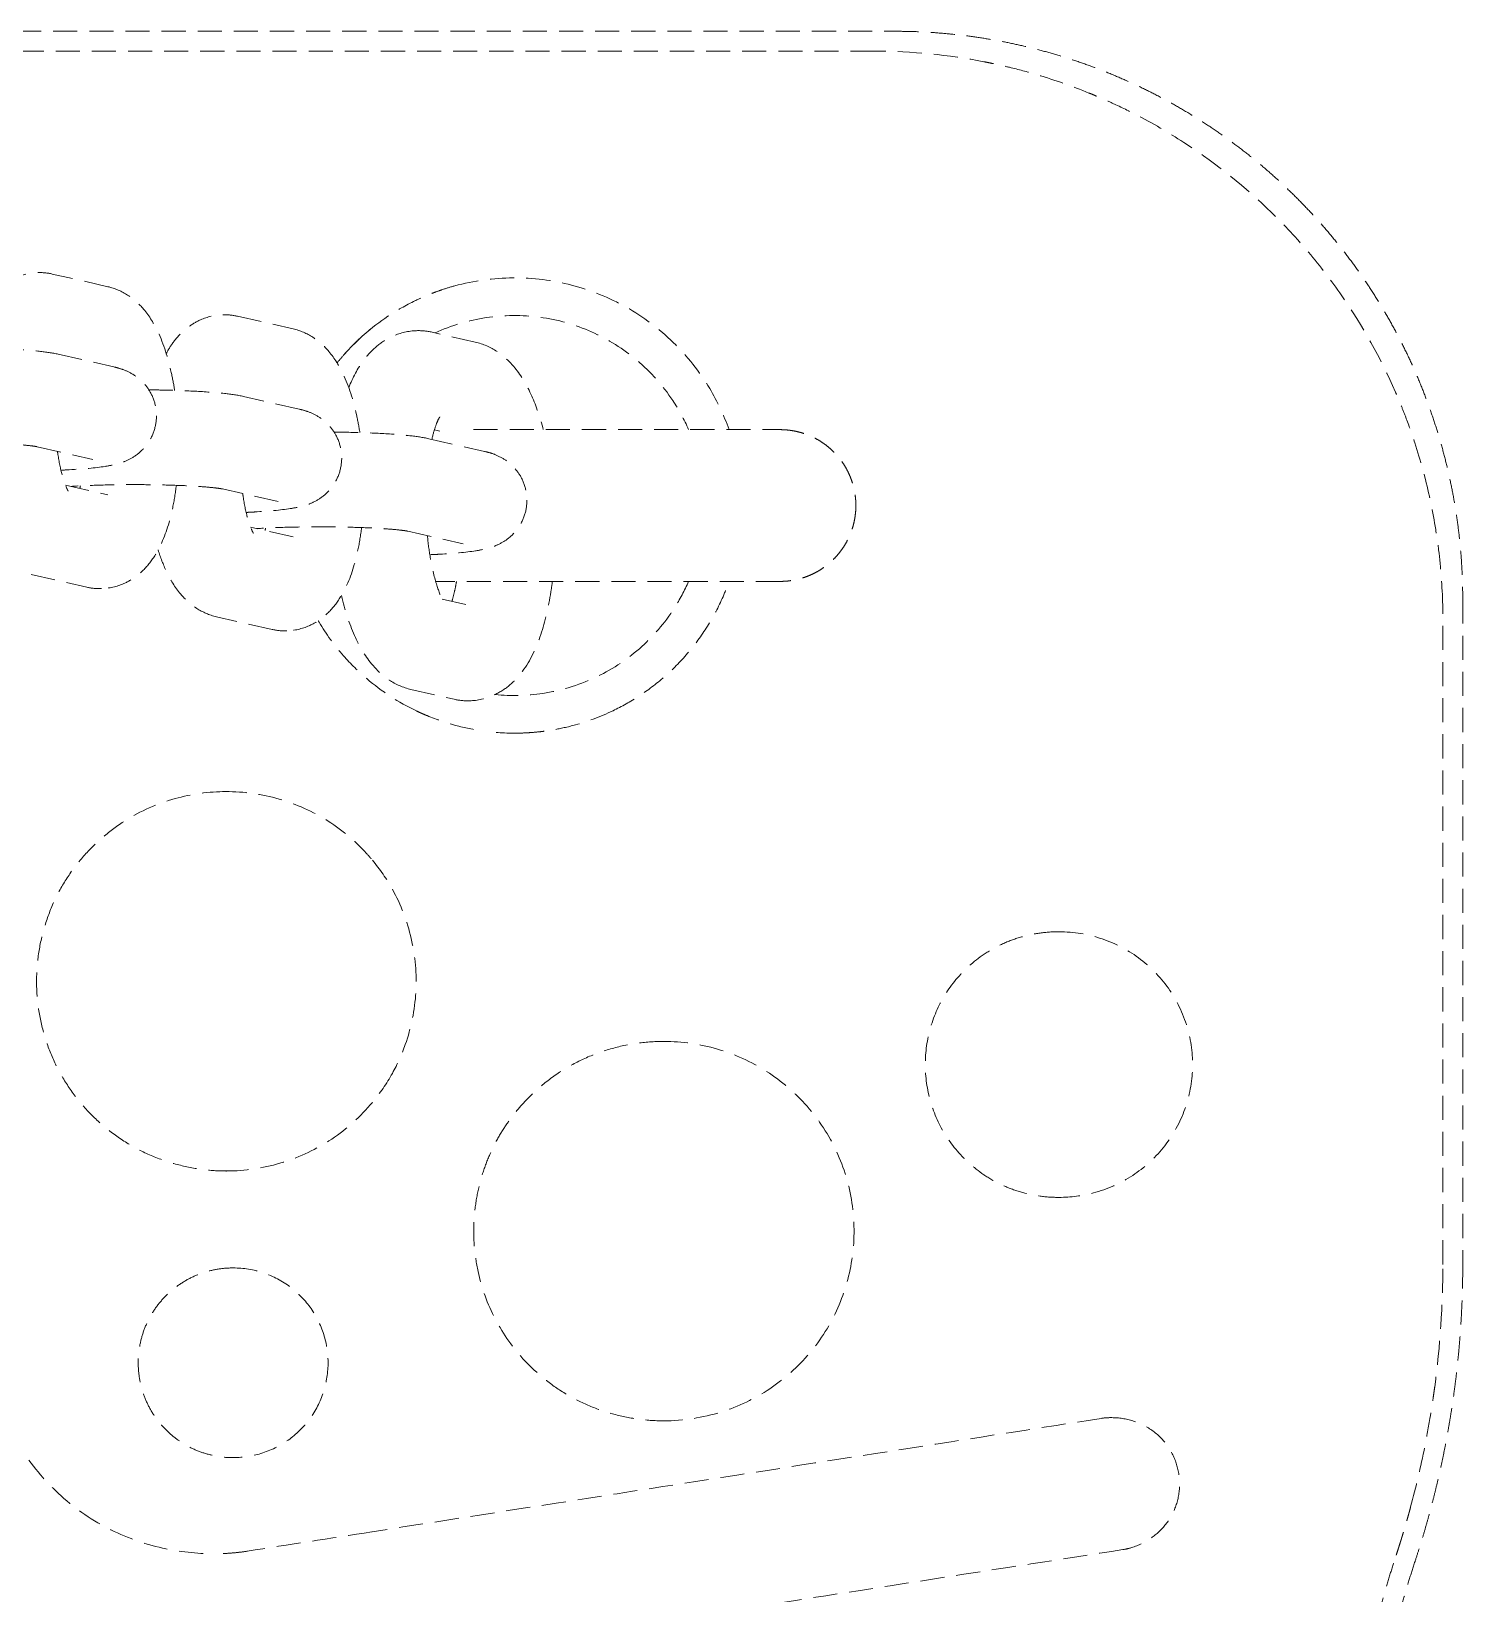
# Model space of a CAD drawing. Header units: millimetres. Extents: x -4151 to 3726, y -2931 to 1353.
# Drawn here: x 673.3 to 748.8, y 21.8 to 104.2 of the extents above; entities that cross this region are included whole.
import ezdxf

# ---------------------------------------------------------------- set-up
doc = ezdxf.new("R2010")
doc.units = ezdxf.units.MM
doc.linetypes.add('HIDDEN', pattern=[1.905, 1.27, -0.635])
doc.layers.add('DIKOM_ОБЪЕКТ', color=7, linetype='Continuous')

msp = doc.modelspace()

# ---------------------------------------------------------------- linework, layer by layer
at = {"layer": 'DIKOM_ОБЪЕКТ', "color": 7, "linetype": 'HIDDEN', "lineweight": 15, "extrusion": (1, -3.44509e-16, -2.22045e-16)}
for p, q in [((677.34, 90.731), (674.41, 91.399)), ((684.177, 89.173), (687.107, 88.505)), ((696.712, 87.812), (694.433, 88.332)), ((674.727, 87.169), (677.657, 86.501)), ((687.424, 84.276), (684.494, 84.943)), ((694.261, 82.718), (697.191, 82.05)), ((694.838, 83.111), (694.554, 83.176)), ((673.616, 82.294), (676.546, 81.626)), ((675.098, 80.276), (677.34, 79.765)), ((686.313, 79.401), (683.383, 80.068)), ((687.107, 77.539), (684.865, 78.05)), ((693.15, 77.843), (696.08, 77.175)), ((673.299, 75.557), (676.229, 74.89)), ((694.973, 74.252), (696.712, 73.856)), ((685.997, 72.664), (683.066, 73.332)), ((693.322, 69.5), (695.601, 68.98)), ((683.578, 64.115), (683.586, 64.115)), ((727.496, 56.725), (727.497, 56.725)), ((683.589, 44.115), (683.58, 44.115)), ((730.214, 31.113), (730.254, 31.113))]:
    msp.add_line(p, q, dxfattribs=at)
at = {"layer": 'DIKOM_ОБЪЕКТ', "color": 7, "linetype": 'HIDDEN', "lineweight": 15}
for points, degree in [([(655.408, 104.195), (718.821, 104.195)], 1), ([(717.773, 103.147), (655.888, 103.147)], 1), ([(673.639, 91.475), (673.898, 91.482), (674.16, 91.456), (674.41, 91.399)], 3), ([(683.406, 89.25), (683.665, 89.257), (683.927, 89.23), (684.177, 89.173)], 3), ([(691.265, 88.551), (690.7, 88.097), (690.2, 87.611), (689.762, 87.112)], 3), ([(693.621, 88.412), (693.894, 88.42), (694.169, 88.392), (694.433, 88.332)], 3), ([(689.762, 87.112), (689.647, 86.981), (689.535, 86.848), (689.426, 86.712)], 3), ([(675.863, 80.102), (675.872, 80.144), (675.881, 80.187), (675.889, 80.231)], 3), ([(685.63, 77.876), (685.639, 77.918), (685.648, 77.961), (685.656, 78.006)], 3), ([(677.001, 74.813), (676.742, 74.806), (676.48, 74.833), (676.229, 74.89)], 3), ([(748.78, 74.237), (748.78, 39.195)], 1), ([(747.728, 73.515), (747.728, 73.657), (747.726, 73.8), (747.722, 73.942)], 3), ([(747.728, 39.195), (747.728, 73.515)], 1), ([(686.768, 72.588), (686.509, 72.581), (686.247, 72.607), (685.997, 72.664)], 3), ([(696.413, 68.9), (696.14, 68.892), (695.864, 68.92), (695.601, 68.98)], 3), ([(703.976, 68.379), (703.296, 68.052), (702.581, 67.788), (701.852, 67.595)], 3), ([(699.074, 67.199), (698.455, 67.184), (697.832, 67.217), (697.217, 67.298)], 3), ([(683.586, 64.115), (683.519, 64.115), (683.452, 64.115), (683.385, 64.113)], 3), ([(683.645, 64.115), (683.624, 64.115), (683.603, 64.115), (683.582, 64.115)], 3), ([(691.291, 60.497), (691.687, 60.023), (692.04, 59.51), (692.34, 58.97)], 3), ([(727.496, 56.725), (727.477, 56.725), (727.459, 56.725), (727.44, 56.725)], 3), ([(727.497, 56.725), (727.496, 56.725), (727.496, 56.725), (727.496, 56.725)], 3), ([(706.66, 50.945), (706.65, 50.945), (706.64, 50.945), (706.63, 50.945)], 3), ([(692.339, 49.261), (692.039, 48.721), (691.687, 48.208), (691.291, 47.733)], 3), ([(691.287, 47.741), (691.287, 47.741), (691.287, 47.741), (691.287, 47.741)], 3), ([(683.585, 44.115), (683.614, 44.115), (683.643, 44.116), (683.673, 44.116)], 3), ([(723.567, 43.928), (723.567, 43.928), (723.567, 43.928), (723.567, 43.928)], 3), ([(727.44, 42.725), (727.459, 42.725), (727.478, 42.725), (727.497, 42.725)], 3), ([(727.468, 42.725), (727.468, 42.725), (727.468, 42.725), (727.468, 42.725)], 3), ([(727.497, 42.725), (727.497, 42.725), (727.498, 42.725), (727.498, 42.725)], 3), ([(683.94, 39.005), (683.669, 39.005), (683.15, 38.962), (682.385, 38.779), (681.648, 38.475), (680.976, 38.059), (680.38, 37.545), (679.869, 36.946), (679.457, 36.272), (679.158, 35.536), (678.98, 34.771), (678.919, 33.988), (678.985, 33.202), (679.171, 32.437), (679.472, 31.711), (679.882, 31.047), (680.393, 30.453), (680.989, 29.943), (681.658, 29.532), (682.39, 29.231), (683.153, 29.049), (683.67, 29.005), (683.94, 29.005)], 3), ([(683.949, 39.005), (683.946, 39.005), (683.943, 39.005), (683.94, 39.005)], 3), ([(683.945, 39.005), (683.945, 39.005), (683.944, 39.005), (683.944, 39.005)], 3), ([(729.72, 31.075), (725.509, 30.424), (717.037, 29.101), (704.206, 27.107), (695.594, 25.769), (691.28, 25.099)], 3), ([(706.63, 30.945), (706.64, 30.945), (706.65, 30.945), (706.66, 30.945)], 3), ([(706.645, 30.945), (706.645, 30.945), (706.645, 30.945), (706.645, 30.945)], 3), ([(706.66, 30.945), (706.66, 30.945), (706.661, 30.945), (706.661, 30.945)], 3), ([(730.214, 31.113), (730.049, 31.113), (729.886, 31.101), (729.72, 31.075)], 3), ([(730.278, 31.113), (730.277, 31.113), (730.276, 31.113), (730.275, 31.113)], 3), ([(722.47, 29.941), (722.47, 29.941)], 1), ([(683.94, 29.005), (683.943, 29.005), (683.946, 29.005), (683.949, 29.005)], 3), ([(683.944, 29.005), (683.945, 29.005), (683.945, 29.005), (683.945, 29.005)], 3), ([(691.263, 25.096), (689.072, 24.756), (686.881, 24.415), (684.69, 24.075)], 3), ([(684.69, 24.075), (684.1, 23.984), (683.511, 23.94), (682.92, 23.939)], 3), ([(684.69, 24.075), (684.693, 24.075), (684.695, 24.075), (684.698, 24.075)], 3)]:
    msp.add_open_spline(points, degree=degree, dxfattribs=at)
for points, weights in [([(718.821, 104.195), (726.88, 104.195), (734.319, 101.116), (740.01, 95.426)], [1, 0.9494275758, 0.9494275758, 1]), ([(740.01, 95.426), (745.701, 89.735), (748.78, 82.296), (748.78, 74.237)], [1, 0.9494275758, 0.9494275758, 1]), ([(712.78, 83.195), (715.103, 83.195), (716.78, 81.559), (716.78, 79.195)], [1, 0.795072818089, 0.781544512058, 0.959415081909]), ([(716.78, 79.195), (716.78, 76.832), (715.103, 75.195), (712.78, 75.195)], [0.959415081909, 0.781544512058, 0.795072818089, 1]), ([(727.497, 56.725), (727.497, 56.725), (727.497, 56.725), (727.497, 56.725)], [1.17033866985, 1.17033400381, 1.17032933787, 1.17032467202]), ([(706.66, 50.945), (706.66, 50.945), (706.66, 50.945), (706.66, 50.945)], [1.17033988341, 1.17033971965, 1.17033955589, 1.17033939212]), ([(683.949, 39.005), (683.949, 39.005), (683.949, 39.005), (683.949, 39.005)], [1.17133039821, 1.17133005456, 1.17132971092, 1.17132936728]), ([(748.78, 39.195), (748.78, 33.861), (747.934, 28.594), (746.262, 23.529)], [1, 0.991553580841, 0.991553580841, 1]), ([(683.949, 29.005), (683.949, 29.005), (683.949, 29.005), (683.949, 29.005)], [1.17132944106, 1.17132976011, 1.17133007916, 1.17133039821]), ([(745.267, 23.857), (745.545, 24.701), (745.801, 25.553), (746.033, 26.411)], [1, 0.999752785718, 0.999752785718, 1]), ([(743.452, -0.403), (742.058, 7.752), (742.675, 16.001), (745.267, 23.857)], [1, 0.980244208301, 0.980244208301, 1]), ([(746.262, 23.529), (743.724, 15.836), (743.12, 7.759), (744.486, -0.226)], [1, 0.980244208265, 0.980244208265, 1])]:
    msp.add_rational_spline(points, weights, degree=3, dxfattribs=at)
for points, knots in [([(747.722, 73.942), (747.698, 74.931), (747.624, 75.907), (747.447, 77.344), (747.377, 77.819), (747.255, 78.523), (747.19, 78.874), (747.108, 79.279), (747.065, 79.481), (747.046, 79.567), (747.034, 79.625), (747.028, 79.652), (746.809, 80.64), (746.551, 81.579), (746.102, 82.955), (745.942, 83.408), (745.687, 84.079), (745.556, 84.412), (745.396, 84.797), (745.326, 84.961), (745.279, 85.07), (745.257, 85.123), (744.452, 86.968), (743.501, 88.67), (741.853, 91.049), (741.268, 91.813), (740.029, 93.276), (739.376, 93.978), (737.332, 95.97), (735.833, 97.178), (733.414, 98.765), (732.579, 99.257), (731.29, 99.934), (730.854, 100.15), (730.191, 100.458), (729.858, 100.608), (729.465, 100.776), (729.296, 100.847), (729.183, 100.894), (729.125, 100.917), (728.192, 101.297), (727.289, 101.615), (725.902, 102.03), (725.434, 102.157), (724.725, 102.332), (724.369, 102.415), (723.95, 102.505), (723.74, 102.548), (723.65, 102.566), (723.59, 102.578), (723.559, 102.585), (721.685, 102.951), (719.755, 103.147), (717.773, 103.147)], [-1, -1, -1, -1, -0.9375, -0.9375, -0.90625, -0.90625, -0.890625, -0.882813, -0.878906, -0.876953, -0.876953, -0.875, -0.875, -0.8125, -0.8125, -0.78125, -0.78125, -0.765625, -0.757812, -0.753906, -0.753906, -0.75, -0.75, -0.625, -0.625, -0.5625, -0.5625, -0.5, -0.5, -0.375, -0.375, -0.3125, -0.3125, -0.28125, -0.28125, -0.265625, -0.257812, -0.253906, -0.253906, -0.25, -0.25, -0.1875, -0.1875, -0.15625, -0.15625, -0.140625, -0.132813, -0.128906, -0.126953, -0.126953, -0.125, -0.125, 0, 0, 0, 0]), ([(670.651, 89.434), (670.769, 89.654), (670.903, 89.865), (671.26, 90.337), (671.504, 90.593), (671.992, 90.964), (672.217, 91.1), (672.822, 91.368), (673.231, 91.464), (673.639, 91.475)], [17.468392, 17.468392, 17.468392, 17.468392, 18.427035, 18.427035, 19.726771, 19.726771, 20.646635, 20.646635, 22.040612, 22.040612, 22.040612, 22.040612]), ([(677.34, 90.731), (677.716, 90.645), (678.072, 90.489), (678.708, 90.079), (678.988, 89.82), (679.532, 89.177), (679.775, 88.774), (680.281, 87.708), (680.509, 86.99), (680.75, 85.904), (680.809, 85.589), (680.859, 85.265)], [0, 0, 0, 0, 1.328215, 1.328215, 2.726527, 2.726527, 4.538392, 4.538392, 7.177344, 7.177344, 8.20012, 8.20012, 8.20012, 8.20012]), ([(695.627, 90.774), (695.402, 90.712), (695.178, 90.645), (694.824, 90.525), (694.625, 90.454), (694.395, 90.366), (694.281, 90.32), (694.224, 90.297), (694.196, 90.285), (694.183, 90.28), (694.175, 90.277), (694.169, 90.274), (694.028, 90.215), (693.828, 90.13), (693.568, 90.004), (693.561, 90.001), (693.554, 89.997)], [0.81782128, 0.81782128, 0.81782128, 0.81782128, 0.84375, 0.84375, 0.859375, 0.8671875, 0.87109375, 0.87304688, 0.87402344, 0.87451172, 0.87451172, 0.875, 0.875, 0.90625, 0.90625, 0.90714757, 0.90714757, 0.90714757, 0.90714757]), ([(695.627, 90.774), (696.63, 91.047), (697.678, 91.19), (699.751, 91.201), (700.793, 91.07), (702.794, 90.551), (703.769, 90.158), (705.57, 89.144), (706.411, 88.514), (707.892, 87.072), (708.544, 86.248), (709.484, 84.678), (709.827, 83.949), (710.094, 83.195)], [0, 0, 0, 0, 3.118351, 3.118351, 6.218691, 6.218691, 9.319241, 9.319241, 12.419788, 12.419788, 15.520335, 15.520335, 17.910375, 17.910375, 17.910375, 17.910375]), ([(689.762, 87.112), (690.448, 87.893), (691.242, 88.59), (692.568, 89.478), (693.053, 89.755), (693.554, 89.997)], [0, 0, 0, 0, 3.118329, 3.118329, 4.78639, 4.78639, 4.78639, 4.78639]), ([(680.418, 87.209), (680.536, 87.428), (680.67, 87.639), (681.027, 88.112), (681.271, 88.367), (681.759, 88.738), (681.984, 88.874), (682.589, 89.143), (682.998, 89.239), (683.406, 89.25)], [17.468392, 17.468392, 17.468392, 17.468392, 18.427035, 18.427035, 19.726771, 19.726771, 20.646635, 20.646635, 22.040612, 22.040612, 22.040612, 22.040612]), ([(694.596, 88.295), (695.446, 88.686), (696.36, 88.959), (698.219, 89.239), (699.183, 89.247), (701.054, 88.995), (701.981, 88.732), (703.707, 87.966), (704.524, 87.454), (705.966, 86.235), (706.606, 85.515), (707.449, 84.245), (707.728, 83.73), (707.961, 83.195)], [11.376565, 11.376565, 11.376565, 11.376565, 14.183998, 14.183998, 17.016939, 17.016939, 19.849881, 19.849881, 22.682822, 22.682822, 25.515763, 25.515763, 27.256312, 27.256312, 27.256312, 27.256312]), ([(687.107, 88.505), (687.483, 88.42), (687.839, 88.263), (688.475, 87.853), (688.755, 87.594), (689.299, 86.951), (689.542, 86.548), (690.048, 85.482), (690.276, 84.764), (690.517, 83.679), (690.576, 83.363), (690.626, 83.039)], [0, 0, 0, 0, 1.328215, 1.328215, 2.726527, 2.726527, 4.538392, 4.538392, 7.177344, 7.177344, 8.20012, 8.20012, 8.20012, 8.20012]), ([(690.042, 85.407), (690.252, 85.933), (690.505, 86.416), (691.045, 87.142), (691.296, 87.414), (691.829, 87.84), (692.098, 88.007), (692.77, 88.301), (693.196, 88.401), (693.621, 88.412)], [20.078314, 20.078314, 20.078314, 20.078314, 22.2673, 22.2673, 23.720244, 23.720244, 24.89721, 24.89721, 26.426276, 26.426276, 26.426276, 26.426276]), ([(669.733, 87.518), (669.994, 87.516), (670.254, 87.511), (671.125, 87.492), (671.723, 87.47), (672.806, 87.411), (673.299, 87.373), (674.092, 87.286), (674.406, 87.242), (674.727, 87.169)], [12.182922, 12.182922, 12.182922, 12.182922, 12.969548, 12.969548, 14.889528, 14.889528, 16.856314, 16.856314, 18.58813, 18.58813, 18.58813, 18.58813]), ([(696.712, 87.812), (697.129, 87.717), (697.521, 87.54), (698.223, 87.074), (698.531, 86.778), (699.157, 86.014), (699.443, 85.515), (699.929, 84.43), (700.131, 83.835), (700.3, 83.195)], [0, 0, 0, 0, 1.555764, 1.555764, 3.223956, 3.223956, 5.533032, 5.533032, 7.798242, 7.798242, 7.798242, 7.798242]), ([(677.657, 86.501), (677.792, 86.47), (677.931, 86.434), (678.255, 86.321), (678.45, 86.238), (678.83, 86.009), (679.014, 85.867), (679.34, 85.532), (679.485, 85.337), (679.727, 84.887), (679.818, 84.623), (679.889, 84.212), (679.901, 84.067), (679.901, 83.923)], [0, 0, 0, 0, 0.727196, 0.727196, 1.526305, 1.526305, 2.260057, 2.260057, 2.996405, 2.996405, 3.828054, 3.828054, 4.266391, 4.266391, 4.266391, 4.266391]), ([(679.5, 85.293), (679.761, 85.29), (680.021, 85.286), (680.892, 85.267), (681.49, 85.245), (682.573, 85.185), (683.066, 85.147), (683.859, 85.06), (684.173, 85.016), (684.494, 84.943)], [12.182922, 12.182922, 12.182922, 12.182922, 12.969548, 12.969548, 14.889528, 14.889528, 16.856314, 16.856314, 18.58813, 18.58813, 18.58813, 18.58813]), ([(687.424, 84.276), (687.559, 84.245), (687.698, 84.208), (688.022, 84.096), (688.217, 84.013), (688.597, 83.784), (688.781, 83.641), (689.107, 83.307), (689.252, 83.111), (689.494, 82.662), (689.585, 82.397), (689.656, 81.986), (689.668, 81.842), (689.668, 81.698)], [0, 0, 0, 0, 0.727196, 0.727196, 1.526305, 1.526305, 2.260057, 2.260057, 2.996405, 2.996405, 3.828054, 3.828054, 4.266391, 4.266391, 4.266391, 4.266391]), ([(679.901, 83.923), (679.901, 83.646), (679.854, 83.364), (679.675, 82.84), (679.54, 82.591), (679.209, 82.159), (679.008, 81.972), (678.61, 81.693), (678.411, 81.593), (678.08, 81.46), (677.94, 81.417), (677.597, 81.327), (677.402, 81.29), (676.678, 81.178), (676.051, 81.123), (675.163, 81.072), (675.015, 81.064), (674.863, 81.057)], [0, 0, 0, 0, 0.844852, 0.844852, 1.69091, 1.69091, 2.532499, 2.532499, 3.307527, 3.307527, 3.996051, 3.996051, 5.099267, 5.099267, 7.81219, 7.81219, 8.335019, 8.335019, 8.335019, 8.335019]), ([(694.842, 83.869), (694.842, 83.869), (694.842, 83.869), (694.838, 83.862), (694.809, 83.819), (694.726, 83.653), (694.67, 83.521), (694.549, 83.171), (694.483, 82.94), (694.423, 82.681)], [2.8764, 2.8764, 2.8764, 2.8764, 2.943172, 2.943172, 3.797818, 3.797818, 4.761075, 4.761075, 5.855673, 5.855673, 5.855673, 5.855673]), ([(696.621, 83.195), (696.701, 83.195), (696.782, 83.195), (697.979, 83.195), (699.123, 83.195), (701.366, 83.195), (702.48, 83.195), (704.601, 83.195), (705.622, 83.195), (707.497, 83.195), (708.364, 83.195), (709.886, 83.195), (710.552, 83.195), (711.321, 83.195), (711.529, 83.195), (712.143, 83.195), (712.449, 83.195), (712.672, 83.195), (712.712, 83.195), (712.766, 83.195), (712.767, 83.195), (712.78, 83.195)], [19.78023, 19.78023, 19.78023, 19.78023, 20.02438, 20.02438, 23.406734, 23.406734, 26.789088, 26.789088, 30.171444, 30.171444, 33.553667, 33.553667, 36.949503, 36.949503, 38.396632, 38.396632, 41.760746, 41.760746, 42.821509, 42.821509, 43.888484, 43.888484, 43.888484, 43.888484]), ([(673.616, 82.294), (673.613, 82.294), (673.58, 82.302), (673.462, 82.321), (673.364, 82.335), (673.076, 82.368), (672.858, 82.389), (672.298, 82.432), (671.931, 82.453), (671.087, 82.49), (670.593, 82.504), (669.554, 82.522), (668.995, 82.525), (667.901, 82.516), (667.352, 82.505), (666.415, 82.473), (666.004, 82.453), (665.645, 82.43)], [0, 0, 0, 0, 0.589974, 0.589974, 1.334435, 1.334435, 2.421096, 2.421096, 3.798004, 3.798004, 5.354496, 5.354496, 6.991236, 6.991236, 8.65319, 8.65319, 10.086542, 10.086542, 10.086542, 10.086542]), ([(689.267, 83.067), (689.529, 83.064), (689.788, 83.06), (690.659, 83.041), (691.257, 83.019), (692.34, 82.96), (692.833, 82.922), (693.626, 82.835), (693.94, 82.791), (694.261, 82.718)], [12.182922, 12.182922, 12.182922, 12.182922, 12.969548, 12.969548, 14.889528, 14.889528, 16.856314, 16.856314, 18.58813, 18.58813, 18.58813, 18.58813]), ([(674.683, 82.051), (674.691, 81.995), (674.699, 81.939), (674.765, 81.492), (674.841, 81.122), (674.999, 80.537), (675.083, 80.3), (675.177, 80.088), (675.201, 80.04), (675.237, 79.974), (675.249, 79.956), (675.249, 79.956)], [9.382953, 9.382953, 9.382953, 9.382953, 9.56279, 9.56279, 10.856565, 10.856565, 12.038647, 12.038647, 12.511482, 12.511482, 13.004599, 13.004599, 13.004599, 13.004599]), ([(689.668, 81.698), (689.668, 81.42), (689.621, 81.139), (689.442, 80.615), (689.307, 80.365), (688.976, 79.934), (688.775, 79.746), (688.377, 79.468), (688.178, 79.368), (687.848, 79.234), (687.707, 79.191), (687.364, 79.101), (687.169, 79.065), (686.445, 78.953), (685.818, 78.897), (684.93, 78.846), (684.782, 78.838), (684.63, 78.831)], [0, 0, 0, 0, 0.844852, 0.844852, 1.69091, 1.69091, 2.532499, 2.532499, 3.307527, 3.307527, 3.996051, 3.996051, 5.099267, 5.099267, 7.81219, 7.81219, 8.335019, 8.335019, 8.335019, 8.335019]), ([(697.191, 82.05), (697.326, 82.019), (697.465, 81.983), (697.789, 81.87), (697.984, 81.787), (698.364, 81.558), (698.548, 81.416), (698.874, 81.081), (699.019, 80.886), (699.261, 80.436), (699.352, 80.172), (699.423, 79.761), (699.435, 79.616), (699.435, 79.472)], [0, 0, 0, 0, 0.727196, 0.727196, 1.526305, 1.526305, 2.260057, 2.260057, 2.996405, 2.996405, 3.828054, 3.828054, 4.266391, 4.266391, 4.266391, 4.266391]), ([(683.383, 80.068), (683.38, 80.069), (683.347, 80.076), (683.229, 80.095), (683.132, 80.109), (682.843, 80.143), (682.625, 80.163), (682.065, 80.206), (681.698, 80.228), (680.854, 80.264), (680.36, 80.279), (679.321, 80.296), (678.762, 80.299), (677.668, 80.291), (677.119, 80.279), (676.182, 80.247), (675.771, 80.227), (675.412, 80.204)], [0, 0, 0, 0, 0.589974, 0.589974, 1.334435, 1.334435, 2.421096, 2.421096, 3.798004, 3.798004, 5.354496, 5.354496, 6.991236, 6.991236, 8.65319, 8.65319, 10.086542, 10.086542, 10.086542, 10.086542]), ([(680.95, 80.259), (680.901, 79.852), (680.837, 79.459), (680.609, 78.37), (680.407, 77.715), (679.976, 76.808), (679.799, 76.505), (679.379, 75.951), (679.135, 75.696), (678.648, 75.324), (678.423, 75.189), (677.818, 74.92), (677.408, 74.824), (677.001, 74.813)], [13.290819, 13.290819, 13.290819, 13.290819, 14.589393, 14.589393, 17.07685, 17.07685, 18.427035, 18.427035, 19.726771, 19.726771, 20.646635, 20.646635, 22.040612, 22.040612, 22.040612, 22.040612]), ([(684.45, 79.825), (684.458, 79.769), (684.466, 79.714), (684.532, 79.266), (684.608, 78.897), (684.766, 78.311), (684.85, 78.075), (684.944, 77.863), (684.968, 77.815), (685.004, 77.748), (685.016, 77.73), (685.016, 77.73)], [9.382953, 9.382953, 9.382953, 9.382953, 9.56279, 9.56279, 10.856565, 10.856565, 12.038647, 12.038647, 12.511482, 12.511482, 13.004599, 13.004599, 13.004599, 13.004599]), ([(699.435, 79.472), (699.435, 79.194), (699.388, 78.913), (699.209, 78.389), (699.074, 78.14), (698.743, 77.708), (698.542, 77.521), (698.144, 77.242), (697.945, 77.142), (697.615, 77.009), (697.474, 76.966), (697.131, 76.876), (696.936, 76.839), (696.212, 76.727), (695.585, 76.672), (694.671, 76.619), (694.496, 76.61), (694.316, 76.602)], [0, 0, 0, 0, 0.844852, 0.844852, 1.69091, 1.69091, 2.532499, 2.532499, 3.307527, 3.307527, 3.996051, 3.996051, 5.099267, 5.099267, 7.81219, 7.81219, 8.428127, 8.428127, 8.428127, 8.428127]), ([(693.15, 77.843), (693.147, 77.843), (693.114, 77.85), (692.996, 77.87), (692.899, 77.883), (692.61, 77.917), (692.392, 77.938), (691.832, 77.981), (691.465, 78.002), (690.621, 78.039), (690.127, 78.053), (689.088, 78.071), (688.529, 78.073), (687.435, 78.065), (686.886, 78.054), (685.949, 78.021), (685.538, 78.002), (685.179, 77.979)], [0, 0, 0, 0, 0.589974, 0.589974, 1.334435, 1.334435, 2.421096, 2.421096, 3.798004, 3.798004, 5.354496, 5.354496, 6.991236, 6.991236, 8.65319, 8.65319, 10.086542, 10.086542, 10.086542, 10.086542]), ([(690.717, 78.033), (690.668, 77.627), (690.604, 77.233), (690.376, 76.144), (690.174, 75.489), (689.743, 74.583), (689.566, 74.28), (689.146, 73.726), (688.902, 73.47), (688.415, 73.099), (688.19, 72.963), (687.585, 72.695), (687.175, 72.599), (686.768, 72.588)], [13.290819, 13.290819, 13.290819, 13.290819, 14.589393, 14.589393, 17.07685, 17.07685, 18.427035, 18.427035, 19.726771, 19.726771, 20.646635, 20.646635, 22.040612, 22.040612, 22.040612, 22.040612]), ([(694.187, 77.606), (694.226, 77.211), (694.277, 76.825), (694.427, 75.944), (694.54, 75.46), (694.77, 74.706), (694.892, 74.408), (695.022, 74.155), (695.055, 74.1), (695.096, 74.037), (695.108, 74.022), (695.108, 74.022)], [11.313975, 11.313975, 11.313975, 11.313975, 12.531935, 12.531935, 14.291029, 14.291029, 15.900219, 15.900219, 16.543476, 16.543476, 17.090425, 17.090425, 17.090425, 17.090425]), ([(683.066, 73.332), (682.691, 73.417), (682.335, 73.574), (681.699, 73.984), (681.418, 74.243), (680.874, 74.886), (680.631, 75.289), (680.259, 76.075), (680.114, 76.453), (679.989, 76.854)], [0, 0, 0, 0, 1.328215, 1.328215, 2.726527, 2.726527, 4.538392, 4.538392, 6.006407, 6.006407, 6.006407, 6.006407]), ([(712.78, 75.195), (712.741, 75.195), (712.741, 75.195), (712.587, 75.195), (712.473, 75.195), (712.171, 75.195), (711.982, 75.195), (711.337, 75.195), (710.787, 75.195), (709.471, 75.195), (708.694, 75.195), (706.974, 75.195), (706.019, 75.195), (703.999, 75.195), (702.921, 75.195), (700.72, 75.195), (699.581, 75.195), (697.327, 75.195), (696.195, 75.195), (694.945, 75.195), (694.783, 75.195), (694.622, 75.195)], [0, 0, 0, 0, 1.808426, 1.808426, 3.587013, 3.587013, 5.378772, 5.378772, 8.742802, 8.742802, 12.125335, 12.125335, 15.507688, 15.507688, 18.890043, 18.890043, 22.272397, 22.272397, 25.654751, 25.654751, 26.15895, 26.15895, 26.15895, 26.15895]), ([(695.479, 74.136), (695.529, 74.3), (695.579, 74.487), (695.66, 74.849), (695.693, 75.018), (695.724, 75.195)], [5.092773, 5.092773, 5.092773, 5.092773, 5.939399, 5.939399, 6.595108, 6.595108, 6.595108, 6.595108]), ([(700.776, 75.195), (700.753, 75.007), (700.727, 74.821), (700.574, 73.83), (700.399, 73.072), (699.928, 71.675), (699.626, 71.028), (698.988, 70.17), (698.737, 69.898), (698.204, 69.472), (697.935, 69.305), (697.263, 69.011), (696.837, 68.911), (696.413, 68.9)], [16.118163, 16.118163, 16.118163, 16.118163, 16.724435, 16.724435, 19.41707, 19.41707, 22.2673, 22.2673, 23.720244, 23.720244, 24.89721, 24.89721, 26.426276, 26.426276, 26.426276, 26.426276]), ([(707.961, 75.195), (707.749, 74.709), (707.499, 74.239), (706.705, 72.999), (706.076, 72.27), (704.653, 71.028), (703.845, 70.504), (702.131, 69.71), (701.208, 69.433), (699.447, 69.167), (698.597, 69.147), (697.763, 69.232)], [4.101357, 4.101357, 4.101357, 4.101357, 5.68517, 5.68517, 8.518115, 8.518115, 11.351056, 11.351056, 14.183998, 14.183998, 16.693843, 16.693843, 16.693843, 16.693843]), ([(703.976, 68.379), (704.432, 68.598), (704.894, 68.855), (705.804, 69.451), (706.253, 69.789), (707.113, 70.542), (707.525, 70.957), (708.288, 71.85), (708.639, 72.329), (709.266, 73.331), (709.541, 73.854), (709.892, 74.655), (709.998, 74.924), (710.094, 75.195)], [0.5000001, 0.5000001, 0.5000001, 0.5000001, 0.5625, 0.5625, 0.625, 0.625, 0.6875, 0.6875, 0.75, 0.75, 0.8125, 0.8125, 0.8437422, 0.8437422, 0.8437422, 0.8437422]), ([(693.322, 69.5), (692.905, 69.595), (692.512, 69.773), (691.811, 70.238), (691.502, 70.534), (690.877, 71.298), (690.59, 71.797), (690.064, 72.972), (689.835, 73.679), (689.651, 74.443)], [0, 0, 0, 0, 1.555764, 1.555764, 3.223956, 3.223956, 5.533032, 5.533032, 8.178939, 8.178939, 8.178939, 8.178939]), ([(688.432, 73.121), (688.447, 73.096), (688.461, 73.071), (688.848, 72.422), (689.281, 71.827), (689.762, 71.279)], [0.7399812, 0.7399812, 0.7399812, 0.7399812, 0.75, 0.75, 1, 1, 1, 1]), ([(693.605, 68.369), (692.667, 68.817), (691.781, 69.393), (690.553, 70.441), (690.141, 70.847), (689.762, 71.279)], [0, 0, 0, 0, 3.118374, 3.118374, 4.843262, 4.843262, 4.843262, 4.843262]), ([(693.605, 68.369), (693.686, 68.33), (693.765, 68.293), (693.899, 68.233), (693.983, 68.196), (694.076, 68.156), (694.122, 68.136), (694.142, 68.128), (694.154, 68.123), (694.159, 68.121), (694.684, 67.902), (695.219, 67.722), (696.243, 67.456), (696.728, 67.362), (697.217, 67.298)], [0.0989445, 0.0989445, 0.0989445, 0.0989445, 0.109375, 0.109375, 0.1171875, 0.1210937, 0.1230469, 0.1240234, 0.1240234, 0.125, 0.125, 0.1875, 0.1875, 0.2424076, 0.2424076, 0.2424076, 0.2424076]), ([(699.074, 67.199), (699.079, 67.199), (699.085, 67.199), (699.092, 67.199), (699.096, 67.2), (699.1, 67.2), (699.118, 67.2), (699.268, 67.202), (699.689, 67.229), (699.862, 67.242), (700.169, 67.276), (700.28, 67.289), (700.457, 67.313), (700.549, 67.326), (700.661, 67.344), (700.718, 67.353), (700.747, 67.358), (700.761, 67.36), (700.767, 67.361), (700.772, 67.362), (700.775, 67.362), (701.068, 67.412), (701.429, 67.483), (701.852, 67.595)], [0.311528, 0.311528, 0.311528, 0.311528, 0.3120117, 0.3122559, 0.3122559, 0.3125, 0.3125, 0.34375, 0.34375, 0.359375, 0.359375, 0.3671875, 0.3671875, 0.3710937, 0.3730469, 0.3740234, 0.3745117, 0.3747559, 0.3748779, 0.3748779, 0.375, 0.375, 0.4266062, 0.4266062, 0.4266062, 0.4266062]), ([(683.578, 64.115), (682.669, 64.115), (680.799, 63.856), (678.615, 62.896), (677.065, 61.747), (676.035, 60.731), (675.163, 59.584), (674.465, 58.321), (673.962, 56.974), (673.652, 55.563), (673.543, 54.1), (673.656, 52.638), (673.97, 51.231), (674.475, 49.889), (675.174, 48.629), (676.047, 47.486), (677.077, 46.473), (678.242, 45.616), (679.522, 44.936), (680.897, 44.449), (682.25, 44.176), (683.152, 44.115), (683.58, 44.115)], [0.1794853, 0.1794853, 0.1794853, 0.1794853, 0.2352941, 0.2941176, 0.3235294, 0.3529412, 0.3823529, 0.4117647, 0.4411765, 0.4705882, 0.5, 0.5294118, 0.5588235, 0.5882353, 0.6176471, 0.6470588, 0.6764706, 0.7058824, 0.7352941, 0.7647059, 0.7941176, 0.8205071, 0.8205071, 0.8205071, 0.8205071]), ([(683.385, 64.113), (684.329, 64.133), (685.284, 64.014), (687.11, 63.524), (687.998, 63.146), (689.607, 62.161), (690.344, 61.55), (691.085, 60.739), (691.19, 60.619), (691.291, 60.497)], [0, 0, 0, 0, 2.832558, 2.832558, 5.672431, 5.672431, 8.491717, 8.491717, 8.968509, 8.968509, 8.968509, 8.968509]), ([(692.34, 58.97), (692.791, 58.158), (693.127, 57.273), (693.549, 55.448), (693.633, 54.489), (693.524, 52.607), (693.334, 51.666), (692.837, 50.254), (692.609, 49.745), (692.339, 49.261)], [0, 0, 0, 0, 2.786786, 2.786786, 5.617852, 5.617852, 8.443267, 8.443267, 10.10625, 10.10625, 10.10625, 10.10625]), ([(727.44, 56.725), (727.094, 56.725), (726.428, 56.674), (725.447, 56.46), (724.506, 56.11), (723.342, 55.471), (722.065, 54.355), (720.984, 52.68), (720.417, 50.719), (720.416, 48.738), (720.981, 46.78), (722.054, 45.109), (723.329, 43.989), (724.501, 43.345), (725.449, 42.991), (726.43, 42.777), (727.095, 42.725), (727.44, 42.725)], [0, 0, 0, 0, 0.045455, 0.090909, 0.136364, 0.181818, 0.272727, 0.363636, 0.454545, 0.545455, 0.636364, 0.727273, 0.818182, 0.863636, 0.909091, 0.954545, 1, 1, 1, 1]), ([(727.497, 56.725), (728.264, 56.725), (729.04, 56.596), (730.493, 56.106), (731.188, 55.736), (732.388, 54.811), (732.915, 54.254), (733.763, 53.007), (734.087, 52.296), (734.477, 50.86), (734.561, 50.119), (734.49, 48.664), (734.337, 47.932), (733.82, 46.56), (733.442, 45.906), (732.523, 44.776), (731.977, 44.281), (730.743, 43.468), (730.034, 43.155), (728.716, 42.807), (728.105, 42.725), (727.498, 42.725)], [0.000007, 0.000007, 0.000007, 0.000007, 2.331257, 2.331257, 4.65785, 4.65785, 6.918434, 6.918434, 9.204063, 9.204063, 11.386269, 11.386269, 13.576622, 13.576622, 15.793457, 15.793457, 17.973296, 17.973296, 20.269044, 20.269044, 22.113147, 22.113147, 22.113147, 22.113147]), ([(706.63, 50.945), (706.143, 50.945), (705.181, 50.874), (703.745, 50.557), (702.392, 50.045), (701.146, 49.353), (699.958, 48.447), (699.014, 47.472), (698.303, 46.513), (697.811, 45.702), (697.365, 44.766), (697.004, 43.729), (696.747, 42.601), (696.614, 41.401), (696.636, 40.124), (696.893, 38.392), (697.655, 36.244), (698.99, 34.383), (700.318, 33.149), (701.431, 32.365), (702.64, 31.741), (703.934, 31.287), (705.266, 31.011), (706.165, 30.945), (706.63, 30.945)], [0, 0, 0, 0, 0.066667, 0.133333, 0.2, 0.266667, 0.333333, 0.4, 0.433333, 0.466667, 0.5, 0.533333, 0.566667, 0.6, 0.633333, 0.666667, 0.733333, 0.8, 0.833333, 0.866667, 0.9, 0.933333, 0.966667, 1, 1, 1, 1]), ([(706.66, 50.945), (707.609, 50.945), (708.566, 50.806), (710.388, 50.278), (711.271, 49.879), (712.861, 48.86), (713.586, 48.233), (714.834, 46.813), (715.366, 46.001), (716.156, 44.286), (716.43, 43.37), (716.714, 41.509), (716.721, 40.544), (716.468, 38.68), (716.209, 37.76), (715.451, 36.041), (714.939, 35.226), (713.727, 33.794), (713.019, 33.159), (711.456, 32.112), (710.584, 31.695), (708.708, 31.107), (707.679, 30.945), (706.661, 30.945)], [0, 0, 0, 0, 2.857552, 2.857552, 5.716758, 5.716758, 8.547484, 8.547484, 11.404787, 11.404787, 14.21927, 14.21927, 17.054028, 17.054028, 19.865368, 19.865368, 22.698264, 22.698264, 25.508636, 25.508636, 28.363718, 28.363718, 31.431715, 31.431715, 31.431715, 31.431715]), ([(691.291, 47.733), (690.675, 46.992), (689.945, 46.333), (688.355, 45.271), (687.482, 44.855), (685.68, 44.295), (684.736, 44.138), (683.661, 44.115), (683.525, 44.115), (683.389, 44.117)], [0, 0, 0, 0, 2.892685, 2.892685, 5.737025, 5.737025, 8.554694, 8.554694, 8.962839, 8.962839, 8.962839, 8.962839]), ([(683.389, 44.117), (683.403, 44.117), (683.469, 44.116), (683.536, 44.115), (683.589, 44.115)], [0.816453153, 0.816453153, 0.816453153, 0.816453153, 0.81728094, 0.820528726, 0.820528726, 0.820528726, 0.820528726]), ([(683.949, 39.005), (684.488, 39.005), (685.035, 38.915), (686.054, 38.574), (686.541, 38.317), (687.384, 37.677), (687.756, 37.29), (688.365, 36.419), (688.602, 35.919), (688.897, 34.898), (688.966, 34.366), (688.93, 33.31), (688.825, 32.773), (688.457, 31.769), (688.185, 31.29), (687.519, 30.465), (687.122, 30.105), (686.236, 29.525), (685.732, 29.304), (684.802, 29.062), (684.374, 29.005), (683.949, 29.005)], [0, 0, 0, 0, 1.619086, 1.619086, 3.226398, 3.226398, 4.797967, 4.797967, 6.414628, 6.414628, 7.985927, 7.985927, 9.584973, 9.584973, 11.194956, 11.194956, 12.764913, 12.764913, 14.373185, 14.373185, 15.648767, 15.648767, 15.648767, 15.648767]), ([(746.033, 26.411), (746.318, 27.465), (746.566, 28.521), (746.883, 30.106), (746.979, 30.634), (747.111, 31.426), (747.173, 31.823), (747.23, 32.219), (747.267, 32.483), (747.285, 32.612), (747.587, 34.893), (747.728, 37.049), (747.728, 39.195)], [0, 0, 0, 0, 0.25, 0.25, 0.375, 0.375, 0.4375, 0.46875, 0.46875, 0.5, 0.5, 1, 1, 1, 1]), ([(671.436, 32.255), (671.747, 31.29), (672.193, 30.36), (673.298, 28.633), (673.971, 27.824), (675.506, 26.397), (676.387, 25.772), (678.242, 24.816), (679.226, 24.463), (681.111, 24.041), (682.021, 23.939), (682.925, 23.939)], [0, 0, 0, 0, 3.043049, 3.043049, 6.151882, 6.151882, 9.33154, 9.33154, 12.416176, 12.416176, 15.12994, 15.12994, 15.12994, 15.12994]), ([(730.278, 31.113), (730.652, 31.113), (731.03, 31.052), (731.767, 30.82), (732.134, 30.639), (732.765, 30.172), (733.038, 29.883), (733.454, 29.262), (733.61, 28.928), (733.815, 28.223), (733.861, 27.842), (733.83, 27.106), (733.757, 26.74), (733.502, 26.052), (733.313, 25.723), (732.856, 25.167), (732.589, 24.928), (731.977, 24.516), (731.62, 24.346), (731.121, 24.205), (730.99, 24.176), (730.859, 24.156)], [0, 0, 0, 0, 1.134146, 1.134146, 2.338309, 2.338309, 3.502677, 3.502677, 4.586649, 4.586649, 5.706656, 5.706656, 6.798739, 6.798739, 7.908633, 7.908633, 8.967999, 8.967999, 10.135523, 10.135523, 10.538146, 10.538146, 10.538146, 10.538146]), ([(684.699, 24.075), (684.532, 24.049), (684.187, 24.004), (683.64, 23.956), (683.215, 23.941), (682.969, 23.939), (682.925, 23.939)], [0, 0, 0, 0, 0.0300736, 0.0618091, 0.0975075, 0.1054199, 0.1054199, 0.1054199, 0.1054199]), ([(730.859, 24.156), (727.631, 23.655), (724.388, 23.153), (716.619, 21.948), (712.079, 21.244), (702.977, 19.831), (698.41, 19.122), (693.051, 18.29), (692.263, 18.167), (691.475, 18.045)], [0, 0, 0, 0, 10.002153, 10.002153, 23.892011, 23.892011, 37.783237, 37.783237, 40.177238, 40.177238, 40.177238, 40.177238])]:
    msp.add_open_spline(points, degree=3, knots=knots, dxfattribs=at)

doc.saveas('drawing.dxf')
